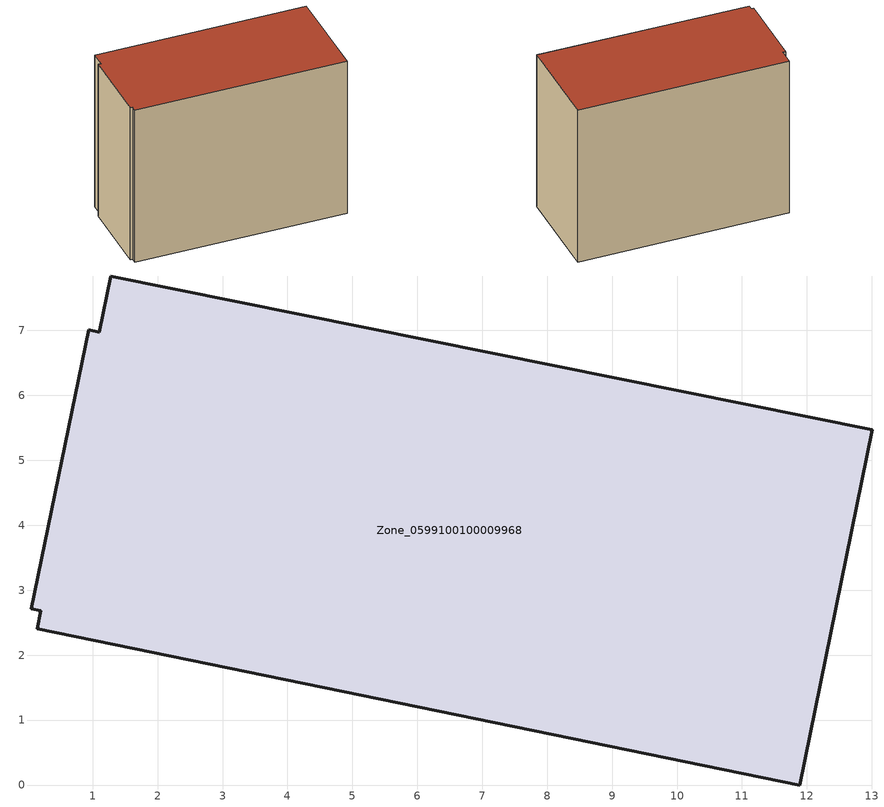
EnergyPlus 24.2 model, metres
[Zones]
Zone_0599100100009968
 floor ground (C_G): 0.94,7.01 1.1,6.97 1.28,7.84 13.01,5.47 11.89,0 0.14,2.41 0.2,2.68 0.06,2.71 z0
 wall outside (C_F): 0.2,2.68 0.14,2.41 11.89,0 13.01,5.47 1.28,7.84 1.1,6.97 0.94,7.01 0.06,2.71 0.2,2.68 z0:9.59
 roof outside (C_R): 1.1,6.97 0.94,7.01 0.06,2.71 0.2,2.68 0.14,2.41 11.89,0 13.01,5.47 1.28,7.84 z9.59
[BUILDING]
Pand.0599100100009968: North Axis=0; Terrain=City; Loads Convergence Tolerance Value=0.04; Temperature Convergence Tolerance Value=0.4; Solar Distribution=FullExterior; Maximum Number of Warmup Days=25; Minimum Number of Warmup Days=1
[Site:Location]
Rotterdam.The.Hague.AP_ZH_NLD Design_Conditions: Latitude=51.96; Longitude=4.45; Time Zone=1; Elevation=-4.5
[SITE:GROUNDTEMPERATURE:BUILDINGSURFACE]
18, 18, 18, 18, 18, 18, 18, 18, 18, 18, 18, 18
[MATERIAL] Thermal Absorptance=0.9; Solar Absorptance=0.7; Visible Absorptance=0.7
Name | Roughness | Thickness | Conductivity | Density | Specific Heat
G.TC.2015-2018 | MediumSmooth | 0.15 | 0.0428571 | 540 | 1210
F.TC.2015-2018 | Rough | 0.3 | 0.0666667 | 1920 | 840
R.TC.2015-2018 | MediumRough | 0.2 | 0.0333333 | 1500 | 1000
[CONSTRUCTION]
C_G: G.TC.2015-2018
C_F: F.TC.2015-2018
C_R: R.TC.2015-2018
[ZONE]
Zone_0599100100009968: Type=1; Multiplier=1; Ceiling Height=Autocalculate; Volume=Autocalculate; Floor Area=autocalculate; Part of Total Floor Area=Yes
[ZONEINFILTRATION:DESIGNFLOWRATE]
Infil_Zone_0599100100009968: Zone or ZoneList or Space or SpaceList=Zone_0599100100009968; Schedule=AlwaysOn; Design Flow Rate Calculation Method=Flow/Area; Flow Rate per Floor Area=0.0015; Constant Term Coefficient=1; Temperature Term Coefficient=0; Velocity Term Coefficient=0; Velocity Squared Term Coefficient=0
[HVACTEMPLATE:ZONE:IDEALLOADSAIRSYSTEM]
Zone_0599100100009968: Maximum Heating Supply Air Temperature=50; Minimum Cooling Supply Air Temperature=13; Maximum Heating Supply Air Humidity Ratio=0.0156; Minimum Cooling Supply Air Humidity Ratio=0.0077; Heating Limit=NoLimit; Cooling Limit=NoLimit; Dehumidification Control Type=ConstantSensibleHeatRatio; Cooling Sensible Heat Ratio=0.7; Dehumidification Setpoint=60; Humidification Control Type=None; Humidification Setpoint=30; Outdoor Air Method=None; Outdoor Air Flow Rate per Person=0.00944; Outdoor Air Flow Rate per Zone Floor Area=0; Outdoor Air Flow Rate per Zone=0; Demand Controlled Ventilation Type=None; Outdoor Air Economizer Type=NoEconomizer; Heat Recovery Type=None; Sensible Heat Recovery Effectiveness=0.7; Latent Heat Recovery Effectiveness=0.65
[ZONECONTROL:THERMOSTAT]
ThermostatControl_Zone_0599100100009968: Zone or ZoneList=Zone_0599100100009968; Control Type Schedule=DualSetpointControlType; Control 1=Thermostat_Zone_0599100100009968; Temperature Difference Between Cutout And Setpoint=0
[THERMOSTATSETPOINT:DUALSETPOINT]
Thermostat_Zone_0599100100009968: Heating Setpoint Temperature Schedule=HeatingSetpoint_Zone_0599100100009968; Cooling Setpoint Temperature Schedule=CoolingSetpoint_Zone_0599100100009968
[SCHEDULE:COMPACT]
HeatingSetpoint_Zone_0599100100009968: Through: 12/31, For: AllDays, Until: 24:00, 21
CoolingSetpoint_Zone_0599100100009968: Through: 12/31, For: AllDays, Until: 24:00, 24
DualSetpointControlType: Through: 12/31, For: AllDays, Until: 24:00, 4
AlwaysOn: Through: 12/31, For: AllDays, Until: 24:00, 1
